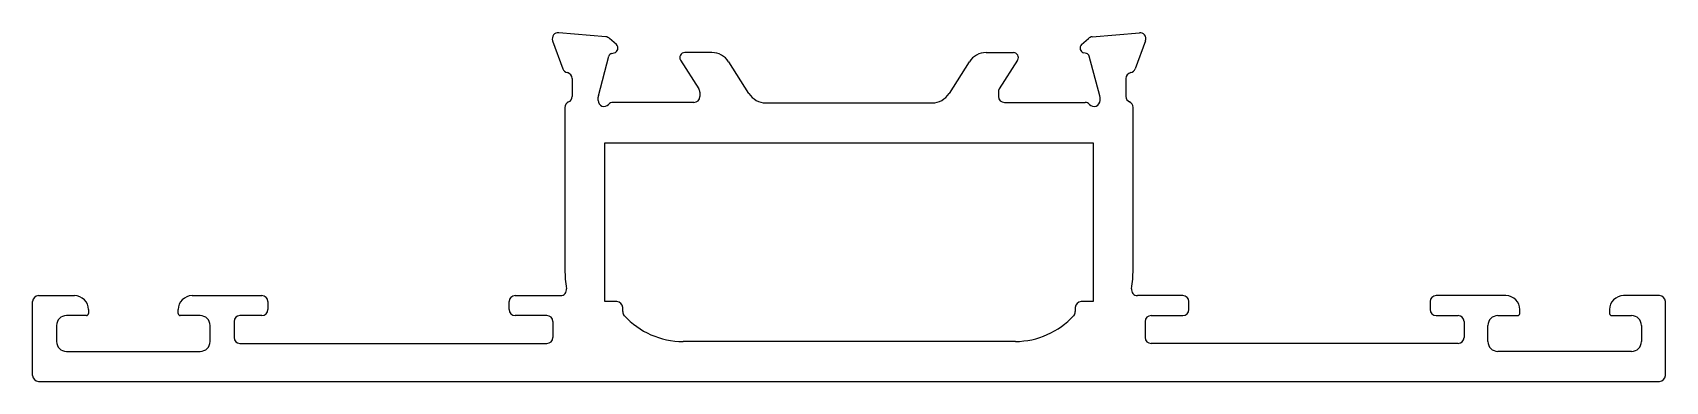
# Model space of a CAD drawing. Extents: x 1816.3 to 1898.2, y 2153.8 to 2171.3.
import ezdxf

# ---------------------------------------------------------------- set-up
doc = ezdxf.new("R2010")
doc.units = 0
doc.layers.get('0').update_dxf_attribs({"linetype": 'CONTINUOUS'})

msp = doc.modelspace()

# ---------------------------------------------------------------- linework, layer by layer
at = {"color": 0}
for p, q in [((1845.031, 2171.074), (1842.666, 2171.281)), ((1869.424, 2171.074), (1871.79, 2171.281)), ((1842.358, 2170.879), (1842.871, 2169.468)), ((1845.563, 2170.685), (1845.217, 2170.987)), ((1868.893, 2170.685), (1869.238, 2170.987)), ((1872.098, 2170.879), (1871.584, 2169.468)), ((1844.65, 2168.12), (1845.181, 2170.102)), ((1845.322, 2170.243), (1845.45, 2170.266)), ((1848.772, 2169.902), (1849.696, 2168.459)), ((1850.345, 2170.282), (1848.986, 2170.282)), ((1852.201, 2168.236), (1851.188, 2169.821)), ((1863.26, 2169.821), (1862.247, 2168.236)), ((1864.103, 2170.282), (1865.469, 2170.282)), ((1865.683, 2169.902), (1864.76, 2168.459)), ((1869.133, 2170.243), (1869.005, 2170.266)), ((1869.806, 2168.12), (1869.274, 2170.102)), ((1843.34, 2168.982), (1843.34, 2168.082)), ((1871.116, 2168.982), (1871.116, 2168.082)), ((1844.64, 2167.882), (1844.64, 2168.042)), ((1849.74, 2168.303), (1849.74, 2168.082)), ((1864.716, 2168.303), (1864.716, 2168.082)), ((1869.816, 2167.882), (1869.816, 2168.042)), ((1842.974, 2167.53), (1842.974, 2159.39)), ((1849.44, 2167.782), (1845.387, 2167.782)), ((1853.055, 2167.757), (1861.393, 2167.757)), ((1865.016, 2167.782), (1869.069, 2167.782)), ((1871.474, 2159.39), (1871.474, 2167.533)), ((1844.974, 2157.787), (1844.974, 2165.757)), ((1844.974, 2165.757), (1869.474, 2165.757)), ((1869.474, 2165.757), (1869.474, 2157.787)), ((1816.574, 2158.09), (1818.374, 2158.09)), ((1824.274, 2158.09), (1827.774, 2158.09)), ((1840.474, 2158.09), (1842.755, 2158.09)), ((1873.974, 2158.09), (1871.693, 2158.09)), ((1890.174, 2158.09), (1886.674, 2158.09)), ((1897.874, 2158.09), (1896.074, 2158.09)), ((1816.274, 2154.09), (1816.274, 2157.79)), ((1819.074, 2157.39), (1819.074, 2157.19)), ((1823.574, 2157.19), (1823.574, 2157.39)), ((1828.074, 2157.79), (1828.074, 2157.39)), ((1840.174, 2157.39), (1840.174, 2157.79)), ((1845.574, 2157.787), (1844.974, 2157.787)), ((1845.874, 2157.287), (1845.874, 2157.487)), ((1868.574, 2157.487), (1868.574, 2157.287)), ((1869.474, 2157.787), (1868.874, 2157.787)), ((1874.274, 2157.39), (1874.274, 2157.79)), ((1886.374, 2157.79), (1886.374, 2157.39)), ((1890.874, 2157.19), (1890.874, 2157.39)), ((1895.374, 2157.39), (1895.374, 2157.19)), ((1898.174, 2154.09), (1898.174, 2157.79)), ((1817.474, 2156.59), (1817.474, 2155.79)), ((1818.974, 2157.09), (1817.974, 2157.09)), ((1824.674, 2157.09), (1823.674, 2157.09)), ((1825.174, 2155.79), (1825.174, 2156.59)), ((1826.374, 2156.79), (1826.374, 2155.99)), ((1827.774, 2157.09), (1826.674, 2157.09)), ((1842.074, 2157.09), (1840.474, 2157.09)), ((1842.374, 2156.79), (1842.374, 2155.99)), ((1872.074, 2156.79), (1872.074, 2155.99)), ((1872.374, 2157.09), (1873.974, 2157.09)), ((1886.674, 2157.09), (1887.774, 2157.09)), ((1888.074, 2156.79), (1888.074, 2155.99)), ((1889.274, 2155.79), (1889.274, 2156.59)), ((1889.774, 2157.09), (1890.774, 2157.09)), ((1895.474, 2157.09), (1896.474, 2157.09)), ((1896.974, 2156.59), (1896.974, 2155.79)), ((1826.674, 2155.69), (1842.074, 2155.69)), ((1865.574, 2155.79), (1848.899, 2155.79)), ((1887.774, 2155.69), (1872.374, 2155.69)), ((1817.974, 2155.29), (1824.674, 2155.29)), ((1896.474, 2155.29), (1889.774, 2155.29)), ((1816.574, 2153.79), (1897.874, 2153.79))]:
    msp.add_line(p, q, dxfattribs=at)
for centre, radius, start, end in [((1842.64, 2170.982), 0.3, 85, 200), ((1871.816, 2170.982), 0.3, 340, 95), ((1845.005, 2170.775), 0.3, 45, 85), ((1845.386, 2170.508), 0.25, 285, 45), ((1869.069, 2170.508), 0.25, 135, 255), ((1869.45, 2170.775), 0.3, 95, 135), ((1845.374, 2170.05), 0.2, 105, 165), ((1848.986, 2170.032), 0.25, 90, 211.39551), ((1850.345, 2169.282), 1, 32.60369, 90), ((1864.103, 2169.282), 1, 90, 147.39631), ((1865.469, 2170.032), 0.25, 328.60449, 90), ((1869.081, 2170.05), 0.2, 15, 75), ((1843.153, 2169.571), 0.3, 200, 259.09572), ((1843.04, 2168.982), 0.3, 360, 79.09572), ((1871.416, 2168.982), 0.3, 100.90428, 180), ((1871.302, 2169.571), 0.3, 280.90428, 340), ((1843.04, 2168.082), 0.3, 293.00115, 0), ((1844.94, 2168.042), 0.3, 165, 180), ((1849.44, 2168.082), 0.3, 270, 0), ((1849.44, 2168.303), 0.3, 0, 31.39551), ((1853.055, 2168.757), 1, 211.4, 270), ((1861.393, 2168.757), 1, 270, 328.6), ((1865.016, 2168.303), 0.3, 148.60449, 180), ((1865.016, 2168.082), 0.3, 180, 270), ((1869.516, 2168.042), 0.3, 0, 15), ((1871.416, 2168.082), 0.3, 180, 246.23599), ((1843.274, 2167.53), 0.3, 113.00115, 180), ((1844.94, 2167.882), 0.3, 180, 318.18969), ((1845.387, 2167.482), 0.3, 90, 138.18969), ((1869.069, 2167.482), 0.3, 41.81031, 90), ((1869.516, 2167.882), 0.3, 221.81031, 360), ((1871.174, 2167.533), 0.3, 0, 66.23599), ((1848.874, 2159.39), 5.9, 180, 189.2818), ((1865.574, 2159.39), 5.9, 350.7182, 0), ((1816.574, 2157.79), 0.3, 90, 180), ((1818.374, 2157.39), 0.7, 0, 90), ((1824.274, 2157.39), 0.7, 90, 180), ((1827.774, 2157.79), 0.3, 0, 90), ((1840.474, 2157.79), 0.3, 90, 180), ((1842.755, 2158.39), 0.3, 270, 9.2818), ((1871.693, 2158.39), 0.3, 170.7182, 270), ((1873.974, 2157.79), 0.3, 0, 90), ((1886.674, 2157.79), 0.3, 90, 180), ((1890.174, 2157.39), 0.7, 0, 90), ((1896.074, 2157.39), 0.7, 90, 180), ((1897.874, 2157.79), 0.3, 0, 90), ((1827.774, 2157.39), 0.3, 270, 0), ((1840.474, 2157.39), 0.3, 180, 270), ((1845.574, 2157.487), 0.3, 0, 90), ((1846.174, 2157.287), 0.3, 180, 222.559), ((1868.274, 2157.287), 0.3, 317.44149, 360), ((1868.874, 2157.487), 0.3, 90, 180), ((1873.974, 2157.39), 0.3, 270, 0), ((1886.674, 2157.39), 0.3, 180, 270), ((1817.974, 2156.59), 0.5, 90, 180), ((1818.974, 2157.19), 0.1, 270, 360), ((1823.674, 2157.19), 0.1, 180, 270), ((1824.674, 2156.59), 0.5, 360, 90), ((1826.674, 2156.79), 0.3, 90, 180), ((1842.074, 2156.79), 0.3, 0, 90), ((1848.899, 2159.79), 4, 222.559, 270), ((1865.549, 2159.79), 4, 270.36428, 317.44149), ((1872.374, 2156.79), 0.3, 90, 180), ((1887.774, 2156.79), 0.3, 0, 90), ((1889.774, 2156.59), 0.5, 90, 180), ((1890.774, 2157.19), 0.1, 270, 0), ((1895.474, 2157.19), 0.1, 180, 270), ((1896.474, 2156.59), 0.5, 0, 90), ((1817.974, 2155.79), 0.5, 180, 270), ((1824.674, 2155.79), 0.5, 270, 0), ((1826.674, 2155.99), 0.3, 180, 270), ((1842.074, 2155.99), 0.3, 270, 0), ((1872.374, 2155.99), 0.3, 180, 270), ((1887.774, 2155.99), 0.3, 270, 360), ((1889.774, 2155.79), 0.5, 180, 270), ((1896.474, 2155.79), 0.5, 270, 0), ((1816.574, 2154.09), 0.3, 180, 270), ((1897.874, 2154.09), 0.3, 270, 0)]:
    msp.add_arc(centre, radius, start, end, dxfattribs=at)

doc.saveas('drawing.dxf')
